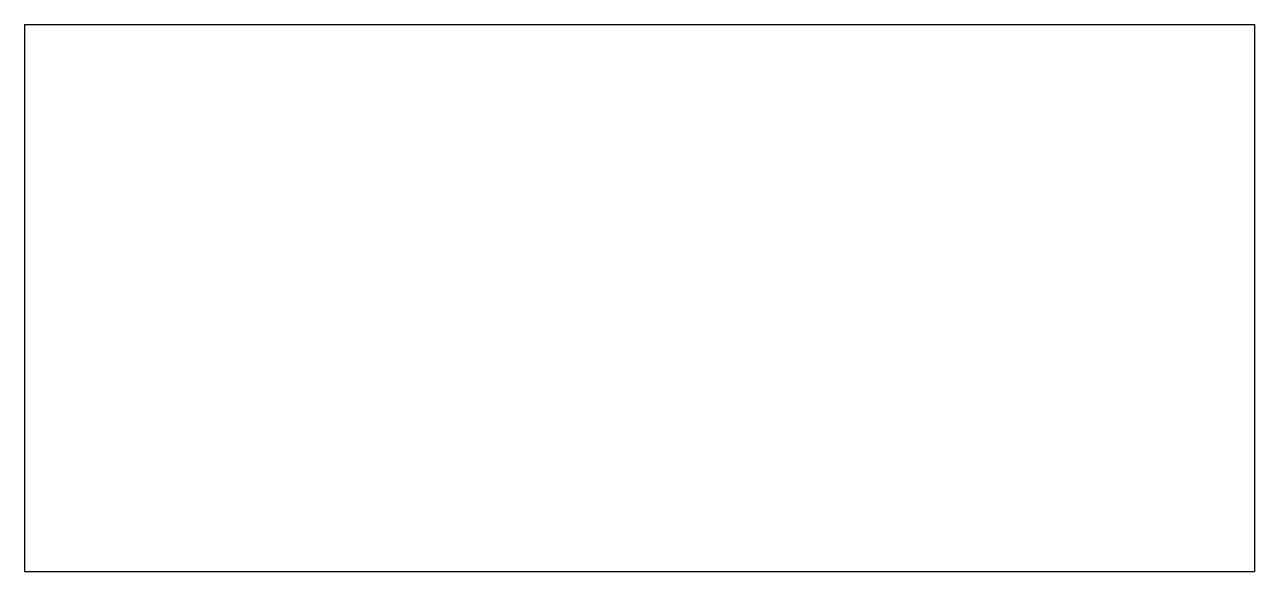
# Model space of a CAD drawing. Header units: millimetres. Extents: x -11.2 to 11.2, y -5 to 5.
import ezdxf

# ---------------------------------------------------------------- set-up
doc = ezdxf.new("R2010")
doc.units = ezdxf.units.MM

msp = doc.modelspace()

# ---------------------------------------------------------------- linework, layer by layer
for p, q in [((-11.25, 5), (-11.25, -5)), ((-11.25, 5), (11.25, 5)), ((11.25, 5), (11.25, -5)), ((-11.25, -5), (11.25, -5))]:
    msp.add_line(p, q)

doc.saveas('drawing.dxf')
